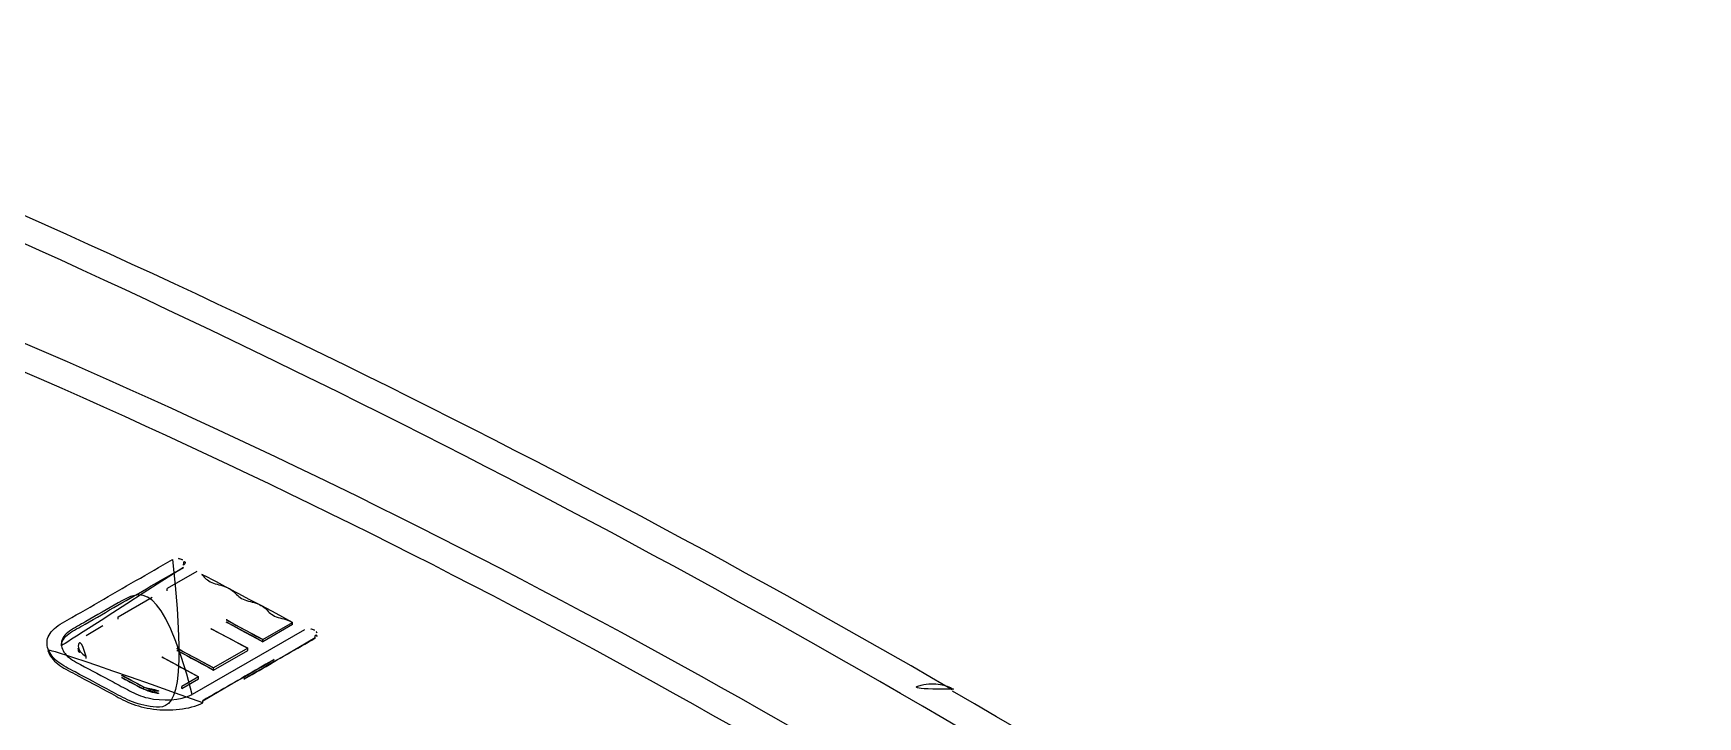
# Model space of a CAD drawing. Extents: x 16296660632 to 16296680496, y -37409619871 to -37409616057.
# Drawn here: x 16296679618.4 to 16296679680.5, y -37409616393.8 to -37409616368.3 of the extents above; entities that cross this region are included whole.
import ezdxf

# ---------------------------------------------------------------- set-up
doc = ezdxf.new("R2010")
doc.units = 0
doc.header["$LTSCALE"] = 10
doc.header["$MEASUREMENT"] = 0
for name, color, linetype in [('BACK_CASE_DADA_2', 7, 'CONTINUOUS'), ('BACK_LED_PCB_CAS', 7, 'CONTINUOUS'), ('BACK_TOP_COVER', 7, 'CONTINUOUS'), ('MIDDLE_CASE_DADA', 7, 'CONTINUOUS'), ('자바로고WINDOW', 7, 'CONTINUOUS')]:
    doc.layers.add(name, color=color, linetype=linetype)

msp = doc.modelspace()

# ---------------------------------------------------------------- linework, layer by layer
at = {"layer": 'BACK_CASE_DADA_2', "color": 7, "linetype": 'Continuous', "ltscale": 25.4}
for centre, radius, start, end in [((16296679465.934879, -37409616712.485451), 369.178654, 59.96237343, 68.71620008), ((16296679471.586121, -37409616704.298523), 360.349527, 59.83386888, 68.83674793), ((16296679441.856421, -37409616752.483917), 415.858949, 51.4901951, 59.84906625), ((16296679450.667761, -37409616742.976562), 404.260901, 51.40518334, 60.02033391)]:
    msp.add_arc(centre, radius, start, end, dxfattribs=at)
msp.add_open_spline([(16296679652.712521, -37409616392.735031), (16296679652.565849, -37409616392.645691), (16296679652.402361, -37409616392.584953), (16296679652.005171, -37409616392.516357), (16296679651.764191, -37409616392.525703), (16296679651.26055, -37409616392.638649), (16296679650.997919, -37409616392.742233), (16296679650.734631, -37409616392.888931)], degree=3, knots=[0.3003494362, 0.3003494362, 0.3003494362, 0.3003494362, 0.5, 0.5, 0.75, 0.75, 1, 1, 1, 1], dxfattribs=at)
at = {"layer": 'BACK_LED_PCB_CAS', "color": 7, "linetype": 'Continuous', "ltscale": 25.4}
for centre, radius, start, end in [((16296679507.968941, -37409616635.20591), 278.10091, 48.75181629, 71.24828853), ((16296679507.18433, -37409616635.325706), 277.536325, 48.76662002, 71.23329009)]:
    msp.add_arc(centre, radius, start, end, dxfattribs=at)
for centre, major_axis, start_param, end_param in [((16296679630.983101, -37409616860.004494), (-279.567977, 484.225941), 5.379472028, 5.616102259), ((16296679629.92244, -37409616860.616867), (-279.567977, 484.225941), 5.379365634, 5.616208653), ((16296679629.56889, -37409616860.820992), (-279.317977, 483.792928), 5.379365634, 5.616208653)]:
    msp.add_ellipse(centre, major_axis=major_axis, ratio=0.577350269, start_param=start_param, end_param=end_param, dxfattribs=at)
at = {"layer": 'BACK_TOP_COVER', "color": 7, "linetype": 'Continuous', "ltscale": 25.4}
for p, q in [((16296679624.484369, -37409616388.337929), (16296679623.38084, -37409616388.975052)), ((16296679623.38084, -37409616389.05677), (16296679623.38084, -37409616388.975052)), ((16296679621.545219, -37409616390.034843), (16296679622.815149, -37409616389.301651)), ((16296679620.352261, -37409616390.723602), (16296679620.97954, -37409616390.361443)), ((16296679621.545219, -37409616390.116562), (16296679621.545219, -37409616390.034843)), ((16296679626.947701, -37409616390.879593), (16296679628.056841, -37409616390.239227)), ((16296679628.056841, -37409616390.320923), (16296679626.947701, -37409616390.961281)), ((16296679628.056841, -37409616390.320923), (16296679628.056841, -37409616390.239227)), ((16296679628.50275, -37409616390.516296), (16296679624.31506, -37409616392.934059)), ((16296679626.947701, -37409616390.961281), (16296679626.947701, -37409616390.879593)), ((16296679628.90275, -37409616390.821533), (16296679628.90275, -37409616390.739853)), ((16296679620.352261, -37409616391.588173), (16296679620.352261, -37409616391.506447)), ((16296679626.382021, -37409616391.206177), (16296679625.112089, -37409616391.939377)), ((16296679625.112089, -37409616392.021072), (16296679626.382021, -37409616391.28788)), ((16296679626.382021, -37409616391.28788), (16296679626.382021, -37409616391.206177)), ((16296679624.5464, -37409616392.265984), (16296679623.919121, -37409616392.628143)), ((16296679624.5464, -37409616392.347672), (16296679624.5464, -37409616392.265984)), ((16296679625.112089, -37409616392.021072), (16296679625.112089, -37409616391.939377)), ((16296679622.50491, -37409616392.737556), (16296679622.50491, -37409616392.655861)), ((16296679623.919121, -37409616392.709831), (16296679624.5464, -37409616392.347672)), ((16296679623.919121, -37409616392.709831), (16296679623.919121, -37409616392.628143)), ((16296679624.70727, -37409616393.242706), (16296679624.70727, -37409616393.161018))]:
    msp.add_line(p, q, dxfattribs=at)
for centre, radius, start, end in [((16296679507.18433, -37409616635.325706), 277.536325, 48.76662002, 71.23329009), ((16296679623.752199, -37409616388.262352), 0.410846, 61.73969386, 116.06223973), ((16296679628.67359, -37409616390.885239), 0.40657, 60.79957345, 114.84583438), ((16296679628.824989, -37409616390.666748), 0.144268, 14.73726624, 71.00726906), ((16296679623.1838, -37409616391.202759), 1.603867, 244.95810463, 297.28848588), ((16296679623.18387, -37409616391.288277), 1.60044, 244.89806587, 297.34909589)]:
    msp.add_arc(centre, radius, start, end, dxfattribs=at)
for centre, major_axis, ratio, start_param, end_param in [((16296679630.983101, -37409616860.004494), (-279.567977, 484.225941), 0.577350269, 5.379472028, 5.616102259), ((16296679640.015909, -37409616854.788383), (-279.617965, 484.311483), 0.577350316, 5.530839478, 5.539865888), ((16296679640.01594, -37409616854.789131), (-279.567974, 484.225678), 0.577350281, 5.530846202, 5.539874221), ((16296679639.45023, -37409616855.114967), (-279.617965, 484.311483), 0.577350316, 5.530839478, 5.539865888), ((16296679637.61462, -37409616856.174767), (-279.617965, 484.311483), 0.577350316, 5.530839479, 5.539865888), ((16296679638.1803, -37409616855.848167), (-279.617965, 484.311483), 0.577350316, 5.530839478, 5.539865888), ((16296679638.18033, -37409616855.848923), (-279.567974, 484.225678), 0.577350281, 5.530846202, 5.539874221), ((16296679636.280331, -37409616856.948357), (-279.568005, 484.228259), 0.577350166, 5.532638326, 5.538086832), ((16296679636.280069, -37409616856.939934), (-279.617899, 484.305928), 0.577350559, 5.532623033, 5.538070612)]:
    msp.add_ellipse(centre, major_axis=major_axis, ratio=ratio, start_param=start_param, end_param=end_param, dxfattribs=at)
for points, knots in [([(16296679623.571699, -37409616387.89328), (16296679622.661249, -37409616388.41893), (16296679621.29557, -37409616389.207413), (16296679619.92989, -37409616389.99588), (16296679619.247049, -37409616390.390121), (16296679619.05875, -37409616390.542503), (16296679618.880581, -37409616390.884079), (16296679618.87401, -37409616391.064781), (16296679618.99736, -37409616391.409447), (16296679619.12549, -37409616391.57106), (16296679619.4792, -37409616391.854713), (16296679619.715151, -37409616391.9701), (16296679620.39299, -37409616392.330521), (16296679620.844919, -37409616392.571709), (16296679621.52285, -37409616392.934868), (16296679621.736059, -37409616393.064598), (16296679622.24238, -37409616393.271683), (16296679622.540899, -37409616393.350952), (16296679623.4844, -37409616393.477318), (16296679624.201599, -37409616393.408173), (16296679624.70727, -37409616393.161018)], [0, 0, 0, 0, 0.25, 0.375, 0.375, 0.4375, 0.4375, 0.5, 0.5, 0.5625, 0.5625, 0.625, 0.625, 0.75, 0.75, 0.8125, 0.8125, 0.875, 0.875, 1, 1, 1, 1]), ([(16296679623.98583, -37409616388.104431), (16296679624.03056, -37409616388.073593), (16296679624.051781, -37409616388.033661), (16296679624.037331, -37409616387.958214), (16296679624.00164, -37409616387.922981), (16296679623.94673, -37409616387.900467)], [0, 0, 0, 0, 0.5, 0.5, 1, 1, 1, 1]), ([(16296679624.31506, -37409616392.934059), (16296679623.86511, -37409616393.154099), (16296679623.19614, -37409616393.18116), (16296679622.40107, -37409616393.001213), (16296679622.17523, -37409616392.899406), (16296679621.768841, -37409616392.681313), (16296679621.15926, -37409616392.354729), (16296679620.54973, -37409616392.0298), (16296679619.940241, -37409616391.705994), (16296679619.740601, -37409616391.595352), (16296679619.484671, -37409616391.318008), (16296679619.417101, -37409616391.161087), (16296679619.44606, -37409616390.846077), (16296679619.547791, -37409616390.687317), (16296679619.92153, -37409616390.437088), (16296679620.137251, -37409616390.32695), (16296679620.745001, -37409616389.976067), (16296679621.96047, -37409616389.274277), (16296679623.175779, -37409616388.572433), (16296679623.98583, -37409616388.104431)], [0, 0, 0, 0, 0.125, 0.125, 0.1875, 0.1875, 0.25, 0.375, 0.375, 0.4375, 0.4375, 0.5, 0.5, 0.5625, 0.5625, 0.625, 0.625, 0.75, 1, 1, 1, 1]), ([(16296679623.98583, -37409616388.186157), (16296679623.169889, -37409616388.657547), (16296679621.94573, -37409616389.364517), (16296679620.72142, -37409616390.071404), (16296679620.109249, -37409616390.424843), (16296679619.885571, -37409616390.534859), (16296679619.528271, -37409616390.791473), (16296679619.435869, -37409616390.951874), (16296679619.42976, -37409616391.115837), (16296679619.429649, -37409616391.121407), (16296679619.42964, -37409616391.126984)], [0, 0, 0, 0, 0.25, 0.375, 0.375, 0.4375, 0.4375, 0.5, 0.5, 0.5021996497, 0.5021996497, 0.5021996497, 0.5021996497]), ([(16296679628.056841, -37409616390.239227), (16296679627.978701, -37409616390.197098), (16296679627.89444, -37409616390.160332), (16296679627.70862, -37409616390.101883), (16296679627.605209, -37409616390.081413), (16296679627.327431, -37409616389.994553), (16296679627.20228, -37409616389.894722), (16296679627.012859, -37409616389.680794), (16296679626.872061, -37409616389.585503), (16296679626.51259, -37409616389.461769), (16296679626.30097, -37409616389.425926), (16296679626.002001, -37409616389.25972), (16296679625.92915, -37409616389.142342), (16296679625.682949, -37409616388.950859), (16296679625.502621, -37409616388.883904), (16296679625.11558, -37409616388.790192), (16296679624.94409, -37409616388.719353), (16296679624.779791, -37409616388.572906), (16296679624.73967, -37409616388.518303), (16296679624.62863, -37409616388.421417), (16296679624.560369, -37409616388.378113), (16296679624.484369, -37409616388.337929)], [0, 0, 0, 0, 0.0625, 0.0625, 0.125, 0.125, 0.25, 0.25, 0.375, 0.375, 0.5, 0.5, 0.625, 0.625, 0.75, 0.75, 0.875, 0.875, 0.9375, 0.9375, 1, 1, 1, 1]), ([(16296679620.352261, -37409616391.506447), (16296679620.258921, -37409616391.456909), (16296679620.18569, -37409616391.397743), (16296679620.0854, -37409616391.266113), (16296679620.059441, -37409616391.194313), (16296679620.059219, -37409616390.977837), (16296679620.165421, -37409616390.831467), (16296679620.352261, -37409616390.723602)], [0, 0, 0, 0, 0.25, 0.25, 0.5, 0.5, 1, 1, 1, 1]), ([(16296679628.90275, -37409616390.821533), (16296679628.55291, -37409616391.023247), (16296679628.203119, -37409616391.224991), (16296679627.85338, -37409616391.426758), (16296679627.503639, -37409616391.628532), (16296679627.15394, -37409616391.830322), (16296679626.804279, -37409616392.032143), (16296679626.10519, -37409616392.435623), (16296679625.406231, -37409616392.839157), (16296679624.70727, -37409616393.242706)], [0, 0, 0, 0, 0.250043611, 0.250043611, 0.250043611, 0.500087219, 0.500087219, 0.500087219, 1, 1, 1, 1]), ([(16296679624.70727, -37409616393.242706), (16296679624.20509, -37409616393.488152), (16296679623.498791, -37409616393.559067), (16296679622.55068, -37409616393.43486), (16296679622.256041, -37409616393.357841), (16296679621.742279, -37409616393.14991), (16296679621.52916, -37409616393.019951), (16296679620.84868, -37409616392.655434), (16296679620.39506, -37409616392.41333), (16296679619.71467, -37409616392.051559), (16296679619.47794, -37409616391.936028), (16296679619.12126, -37409616391.648758), (16296679618.992279, -37409616391.484383), (16296679618.907801, -37409616391.237617), (16296679618.895041, -37409616391.164993), (16296679618.894991, -37409616391.092323)], [0, 0, 0, 0, 0.125, 0.125, 0.1875, 0.1875, 0.25, 0.25, 0.375, 0.375, 0.4375, 0.4375, 0.5, 0.5, 0.5254584035, 0.5254584035, 0.5254584035, 0.5254584035]), ([(16296679620.05937, -37409616391.203163), (16296679620.05937, -37409616391.20327), (16296679620.05937, -37409616391.203377), (16296679620.05933, -37409616391.347794), (16296679620.165581, -37409616391.489082), (16296679620.352261, -37409616391.588173)], [0.499637963, 0.499637963, 0.499637963, 0.499637963, 0.5, 0.5, 1, 1, 1, 1]), ([(16296679624.70727, -37409616393.161018), (16296679625.05687, -37409616392.959183), (16296679625.406469, -37409616392.757332), (16296679625.75609, -37409616392.555496), (16296679626.105709, -37409616392.353661), (16296679626.455351, -37409616392.151833), (16296679626.80501, -37409616391.950027), (16296679627.504101, -37409616391.546547), (16296679628.2033, -37409616391.143127), (16296679628.90275, -37409616390.739853)], [0, 0, 0, 0, 0.250043605, 0.250043605, 0.250043605, 0.50008721, 0.50008721, 0.50008721, 1, 1, 1, 1])]:
    msp.add_open_spline(points, degree=3, knots=knots, dxfattribs=at)
for points in [[(16296679628.90275, -37409616390.739853), (16296679628.94879, -37409616390.709213), (16296679628.971319, -37409616390.669128), (16296679628.96451, -37409616390.630043)], [(16296679628.9657, -37409616390.725609), (16296679628.96567, -37409616390.760147), (16296679628.94335, -37409616390.79451), (16296679628.90275, -37409616390.821533)]]:
    msp.add_open_spline(points, degree=3, dxfattribs=at)
at = {"layer": 'MIDDLE_CASE_DADA', "color": 7, "linetype": 'Continuous', "ltscale": 25.4}
for centre, radius, start, end in [((16296679368.80579, -37409616861.476311), 522.671258, 50.3330083, 69.65310684), ((16296679362.6661, -37409616870.321136), 536.378062, 54.23384202, 65.76613573)]:
    msp.add_arc(centre, radius, start, end, dxfattribs=at)
at = {"layer": '자바로고WINDOW', "color": 7, "linetype": 'Continuous', "ltscale": 25.4}
for p, q in [((16296679624.484369, -37409616388.337929), (16296679623.38084, -37409616388.975052)), ((16296679623.38084, -37409616389.05677), (16296679623.38084, -37409616388.975052)), ((16296679621.545219, -37409616390.034843), (16296679622.815149, -37409616389.301651)), ((16296679620.352261, -37409616390.723602), (16296679620.97954, -37409616390.361443)), ((16296679621.545219, -37409616390.116562), (16296679621.545219, -37409616390.034843)), ((16296679626.947701, -37409616390.879593), (16296679628.056841, -37409616390.239227)), ((16296679628.056841, -37409616390.320923), (16296679626.947701, -37409616390.961281)), ((16296679628.056841, -37409616390.320923), (16296679628.056841, -37409616390.239227)), ((16296679628.50275, -37409616390.516296), (16296679624.31506, -37409616392.934059)), ((16296679626.947701, -37409616390.961281), (16296679626.947701, -37409616390.879593)), ((16296679628.90275, -37409616390.821533), (16296679628.90275, -37409616390.739853)), ((16296679620.352261, -37409616391.588173), (16296679620.352261, -37409616391.506447)), ((16296679626.382021, -37409616391.206177), (16296679625.112089, -37409616391.939377)), ((16296679625.112089, -37409616392.021072), (16296679626.382021, -37409616391.28788)), ((16296679626.382021, -37409616391.28788), (16296679626.382021, -37409616391.206177)), ((16296679624.5464, -37409616392.265984), (16296679623.919121, -37409616392.628143)), ((16296679624.5464, -37409616392.347672), (16296679624.5464, -37409616392.265984)), ((16296679625.112089, -37409616392.021072), (16296679625.112089, -37409616391.939377)), ((16296679622.50491, -37409616392.737556), (16296679622.50491, -37409616392.655861)), ((16296679623.919121, -37409616392.709831), (16296679624.5464, -37409616392.347672)), ((16296679623.919121, -37409616392.709831), (16296679623.919121, -37409616392.628143)), ((16296679624.70727, -37409616393.242706), (16296679624.70727, -37409616393.161018))]:
    msp.add_line(p, q, dxfattribs=at)
for centre, radius, start, end in [((16296679507.18433, -37409616635.325706), 277.536325, 48.76662002, 71.23329009), ((16296679623.752199, -37409616388.262352), 0.410846, 61.73969386, 116.06223973), ((16296679628.67359, -37409616390.885239), 0.40657, 60.79957345, 114.84583438), ((16296679628.824989, -37409616390.666748), 0.144268, 14.73726624, 71.00726906), ((16296679623.1838, -37409616391.202759), 1.603867, 244.95810463, 297.28848588), ((16296679623.18387, -37409616391.288277), 1.60044, 244.89806587, 297.34909589)]:
    msp.add_arc(centre, radius, start, end, dxfattribs=at)
for centre, major_axis, ratio, start_param, end_param in [((16296679630.983101, -37409616860.004494), (-279.567977, 484.225941), 0.577350269, 5.379472028, 5.616102259), ((16296679640.015909, -37409616854.788383), (-279.617965, 484.311484), 0.577350316, 5.530839479, 5.539865889), ((16296679640.01594, -37409616854.789131), (-279.567974, 484.225678), 0.577350281, 5.530846202, 5.539874221), ((16296679639.45023, -37409616855.114967), (-279.617965, 484.311484), 0.577350316, 5.530839479, 5.539865889), ((16296679637.61462, -37409616856.174767), (-279.617965, 484.311484), 0.577350316, 5.530839479, 5.539865889), ((16296679638.1803, -37409616855.848167), (-279.617965, 484.311485), 0.577350316, 5.53083948, 5.539865889), ((16296679638.18033, -37409616855.848923), (-279.567974, 484.225679), 0.577350281, 5.530846202, 5.539874222), ((16296679636.280331, -37409616856.948357), (-279.568005, 484.228258), 0.577350166, 5.532638325, 5.538086831), ((16296679636.280069, -37409616856.939934), (-279.617899, 484.305919), 0.577350559, 5.532623024, 5.538070603)]:
    msp.add_ellipse(centre, major_axis=major_axis, ratio=ratio, start_param=start_param, end_param=end_param, dxfattribs=at)
for points, knots in [([(16296679623.571699, -37409616387.89328), (16296679622.661249, -37409616388.41893), (16296679621.29557, -37409616389.207413), (16296679619.92989, -37409616389.99588), (16296679619.247049, -37409616390.390121), (16296679619.05875, -37409616390.542503), (16296679618.880581, -37409616390.884079), (16296679618.87401, -37409616391.064781), (16296679618.99736, -37409616391.409447), (16296679619.12549, -37409616391.57106), (16296679619.4792, -37409616391.854713), (16296679619.715151, -37409616391.9701), (16296679620.39299, -37409616392.330521), (16296679620.844919, -37409616392.571709), (16296679621.52285, -37409616392.934868), (16296679621.736059, -37409616393.064598), (16296679622.24238, -37409616393.271683), (16296679622.540899, -37409616393.350952), (16296679623.4844, -37409616393.477318), (16296679624.201599, -37409616393.408173), (16296679624.70727, -37409616393.161018)], [0, 0, 0, 0, 0.25, 0.375, 0.375, 0.4375, 0.4375, 0.5, 0.5, 0.5625, 0.5625, 0.625, 0.625, 0.75, 0.75, 0.8125, 0.8125, 0.875, 0.875, 1, 1, 1, 1]), ([(16296679623.98583, -37409616388.104431), (16296679624.03056, -37409616388.073593), (16296679624.051781, -37409616388.033661), (16296679624.037331, -37409616387.958214), (16296679624.00164, -37409616387.922981), (16296679623.94673, -37409616387.900467)], [0, 0, 0, 0, 0.5, 0.5, 1, 1, 1, 1]), ([(16296679624.31506, -37409616392.934059), (16296679623.86511, -37409616393.154099), (16296679623.19614, -37409616393.18116), (16296679622.40107, -37409616393.001213), (16296679622.17523, -37409616392.899406), (16296679621.768841, -37409616392.681313), (16296679621.15926, -37409616392.354729), (16296679620.54973, -37409616392.0298), (16296679619.940241, -37409616391.705994), (16296679619.740601, -37409616391.595352), (16296679619.484671, -37409616391.318008), (16296679619.417101, -37409616391.161087), (16296679619.44606, -37409616390.846077), (16296679619.547791, -37409616390.687317), (16296679619.92153, -37409616390.437088), (16296679620.137251, -37409616390.32695), (16296679620.745001, -37409616389.976067), (16296679621.96047, -37409616389.274277), (16296679623.175779, -37409616388.572433), (16296679623.98583, -37409616388.104431)], [0, 0, 0, 0, 0.125, 0.125, 0.1875, 0.1875, 0.25, 0.375, 0.375, 0.4375, 0.4375, 0.5, 0.5, 0.5625, 0.5625, 0.625, 0.625, 0.75, 1, 1, 1, 1]), ([(16296679623.98583, -37409616388.186157), (16296679623.169889, -37409616388.657547), (16296679621.94573, -37409616389.364517), (16296679620.72142, -37409616390.071404), (16296679620.109249, -37409616390.424843), (16296679619.885571, -37409616390.534859), (16296679619.528271, -37409616390.791473), (16296679619.435869, -37409616390.951874), (16296679619.42976, -37409616391.115837), (16296679619.429649, -37409616391.121407), (16296679619.42964, -37409616391.126984)], [0, 0, 0, 0, 0.25, 0.375, 0.375, 0.4375, 0.4375, 0.5, 0.5, 0.5021996497, 0.5021996497, 0.5021996497, 0.5021996497]), ([(16296679628.056841, -37409616390.239227), (16296679627.978701, -37409616390.197098), (16296679627.89444, -37409616390.160332), (16296679627.70862, -37409616390.101883), (16296679627.605209, -37409616390.081413), (16296679627.327431, -37409616389.994553), (16296679627.20228, -37409616389.894722), (16296679627.012859, -37409616389.680794), (16296679626.872061, -37409616389.585503), (16296679626.51259, -37409616389.461769), (16296679626.30097, -37409616389.425926), (16296679626.002001, -37409616389.25972), (16296679625.92915, -37409616389.142342), (16296679625.682949, -37409616388.950859), (16296679625.502621, -37409616388.883904), (16296679625.11558, -37409616388.790192), (16296679624.94409, -37409616388.719353), (16296679624.779791, -37409616388.572906), (16296679624.73967, -37409616388.518303), (16296679624.62863, -37409616388.421417), (16296679624.560369, -37409616388.378113), (16296679624.484369, -37409616388.337929)], [0, 0, 0, 0, 0.0625, 0.0625, 0.125, 0.125, 0.25, 0.25, 0.375, 0.375, 0.5, 0.5, 0.625, 0.625, 0.75, 0.75, 0.875, 0.875, 0.9375, 0.9375, 1, 1, 1, 1]), ([(16296679620.352261, -37409616391.506447), (16296679620.258921, -37409616391.456909), (16296679620.18569, -37409616391.397743), (16296679620.0854, -37409616391.266113), (16296679620.059441, -37409616391.194313), (16296679620.059219, -37409616390.977837), (16296679620.165421, -37409616390.831467), (16296679620.352261, -37409616390.723602)], [0, 0, 0, 0, 0.25, 0.25, 0.5, 0.5, 1, 1, 1, 1]), ([(16296679628.90275, -37409616390.821533), (16296679628.55291, -37409616391.023247), (16296679628.203119, -37409616391.224991), (16296679627.85338, -37409616391.426758), (16296679627.503639, -37409616391.628532), (16296679627.15394, -37409616391.830322), (16296679626.804279, -37409616392.032143), (16296679626.10519, -37409616392.435623), (16296679625.406231, -37409616392.839157), (16296679624.70727, -37409616393.242706)], [0, 0, 0, 0, 0.250043611, 0.250043611, 0.250043611, 0.500087219, 0.500087219, 0.500087219, 1, 1, 1, 1]), ([(16296679624.70727, -37409616393.242706), (16296679624.20509, -37409616393.488152), (16296679623.498791, -37409616393.559067), (16296679622.55068, -37409616393.43486), (16296679622.256041, -37409616393.357841), (16296679621.742279, -37409616393.14991), (16296679621.52916, -37409616393.019951), (16296679620.84868, -37409616392.655434), (16296679620.39506, -37409616392.41333), (16296679619.71467, -37409616392.051559), (16296679619.47794, -37409616391.936028), (16296679619.12126, -37409616391.648758), (16296679618.992279, -37409616391.484383), (16296679618.907801, -37409616391.237617), (16296679618.895041, -37409616391.164993), (16296679618.894991, -37409616391.092323)], [0, 0, 0, 0, 0.125, 0.125, 0.1875, 0.1875, 0.25, 0.25, 0.375, 0.375, 0.4375, 0.4375, 0.5, 0.5, 0.5254584035, 0.5254584035, 0.5254584035, 0.5254584035]), ([(16296679620.05937, -37409616391.203163), (16296679620.05937, -37409616391.20327), (16296679620.05937, -37409616391.203377), (16296679620.05933, -37409616391.347794), (16296679620.165581, -37409616391.489082), (16296679620.352261, -37409616391.588173)], [0.499637963, 0.499637963, 0.499637963, 0.499637963, 0.5, 0.5, 1, 1, 1, 1]), ([(16296679624.70727, -37409616393.161018), (16296679625.05687, -37409616392.959183), (16296679625.406469, -37409616392.757332), (16296679625.75609, -37409616392.555496), (16296679626.105709, -37409616392.353661), (16296679626.455351, -37409616392.151833), (16296679626.80501, -37409616391.950027), (16296679627.504101, -37409616391.546547), (16296679628.2033, -37409616391.143127), (16296679628.90275, -37409616390.739853)], [0, 0, 0, 0, 0.250043605, 0.250043605, 0.250043605, 0.50008721, 0.50008721, 0.50008721, 1, 1, 1, 1])]:
    msp.add_open_spline(points, degree=3, knots=knots, dxfattribs=at)
for points in [[(16296679628.90275, -37409616390.739853), (16296679628.94879, -37409616390.709213), (16296679628.971319, -37409616390.669128), (16296679628.96451, -37409616390.630043)], [(16296679628.9657, -37409616390.725609), (16296679628.96567, -37409616390.760147), (16296679628.94335, -37409616390.79451), (16296679628.90275, -37409616390.821533)]]:
    msp.add_open_spline(points, degree=3, dxfattribs=at)

doc.saveas('drawing.dxf')
